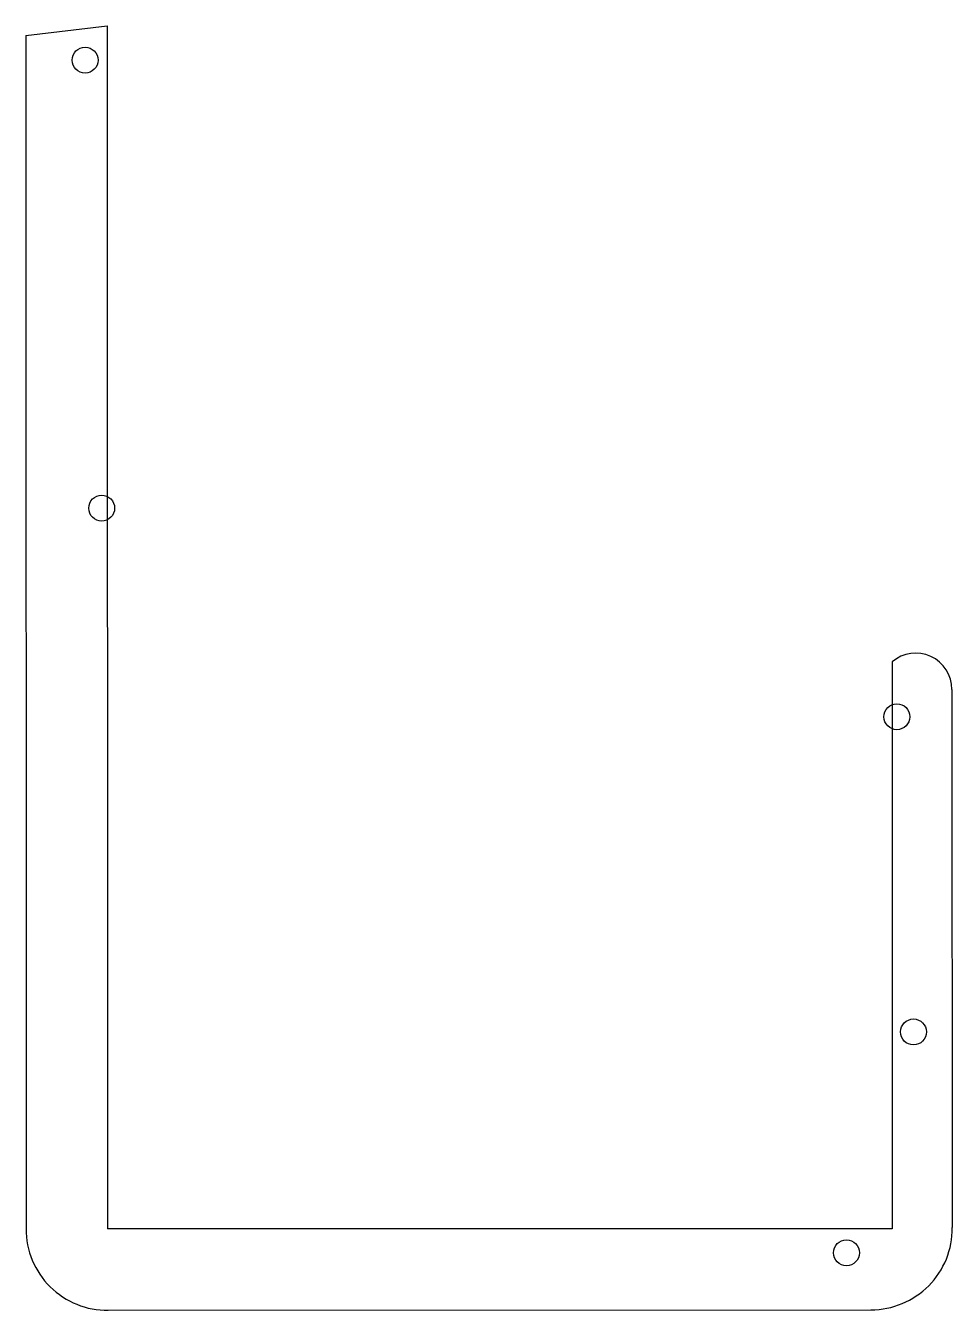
# Model space of a CAD drawing. Extents: x 442.7 to 507.2, y -57.5 to 31.8.
import ezdxf

# ---------------------------------------------------------------- set-up
doc = ezdxf.new("R2010")
doc.units = 0
doc.layers.add('BLACK', color=7, linetype='CONTINUOUS')

msp = doc.modelspace()

# ---------------------------------------------------------------- linework, layer by layer
at = {"layer": 'BLACK', "linetype": 'CONTINUOUS'}
for p, q in [((442.741772, 31.087253), (448.41668, 31.778871)), ((448.41668, 31.778871), (448.425573, -51.857572)), ((442.741772, 31.087253), (442.766121, -51.857572)), ((502.997519, -12.437149), (502.997519, -51.857572)), ((507.152317, -14.354971), (507.182169, -51.772282)), ((502.997519, -51.857572), (448.425573, -51.857572)), ((448.477048, -57.51679), (501.522951, -57.483209))]:
    msp.add_line(p, q, dxfattribs=at)
at = {"layer": 'BLACK'}
for centre in [(446.872945, 29.383534), (448.029226, -1.756493), (503.329226, -16.256493), (504.479226, -38.166938), (499.818781, -53.516938)]:
    msp.add_circle(centre, 0.9, dxfattribs=at)
for centre, radius, start, end in [((504.6323, -14.3549), 2.519976, -0.00161427, 130.44583178), ((501.5231, -51.8239), 5.659304, -90.0015085, 0.52259683), ((448.4256, -51.8576), 5.659424, -180.00028347, -89.47913534)]:
    msp.add_arc(centre, radius, start, end, dxfattribs=at)

doc.saveas('drawing.dxf')
